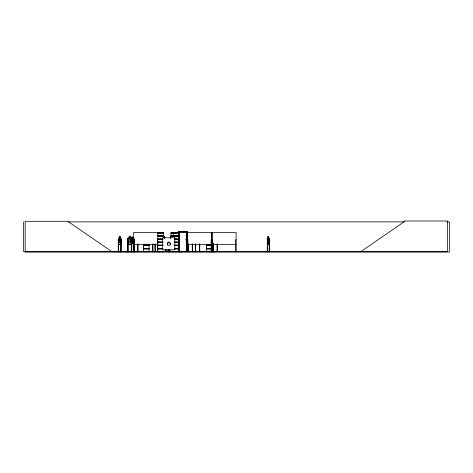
<?xml version="1.0" encoding="UTF-8"?>
<svg xmlns="http://www.w3.org/2000/svg" width="473" height="473" viewBox="0 0 473 473"><rect width="100%" height="100%" fill="white"/><g stroke="black" fill="none" stroke-linecap="round" stroke-linejoin="round"><path stroke-width="0.71" d="M149.161 248.408L143.526 248.408L143.532 247.024M211.738 248.408L206.476 248.408L206.482 247.024M181.857 251.748L170.954 251.559M169.783 249.62L169.706 251.074L168.199 251.074L168.122 249.62M169.127 250.388L168.82 250.211L168.991 250.477M173.201 251.642L173.183 251.317M206.482 251.559L215.434 251.719L206.465 251.748M269.096 244.204L269.338 242.773M269.113 244.251L269.107 238.274M265.282 251.719L271.461 251.53L265.288 251.695M265.288 251.53L271.461 251.53M269.131 251.748L269.551 251.317M269.238 251.719L269.178 239.705L269.515 239.705L269.539 251.754M118.646 244.251L120.786 244.251L121.064 242.773L121.094 238.794L120.16 238.274L120.195 236.79L119.261 236.79L119.291 238.321M120.786 244.251L121.094 242.779M209.208 251.719L216.989 251.441M213.104 251.719L213.163 243.956M122.814 251.719L116.459 251.754M131.293 244.251L131.778 242.779M126.622 251.725L128.437 251.512M169.783 251.53L168.086 251.506M133.102 251.506L134.545 251.754L133.067 251.719M133.623 251.512L133.682 232.379L157.787 232.379L157.822 251.754M148.469 251.719L148.51 251.317M181.106 251.719L181.141 251.317M187.178 251.731L187.213 231.581L178.605 231.581L178.628 251.506M211.673 251.382L211.673 251.754L211.567 232.379L187.456 232.379L187.391 251.754L187.332 231.468L178.492 231.468L178.492 251.754M187.947 251.725L187.911 251.317M236.145 251.754L236.116 232.379L212.005 232.379L211.869 251.731L211.886 239.705L212.412 239.705L212.412 251.754M269.155 244.251L267.422 244.251L267.204 238.8L267.434 238.274L267.966 238.274M267.215 251.754L267.476 238.274M118.404 251.754L118.404 238.8L118.652 238.274L119.302 238.274M118.404 238.8L118.693 238.274M158.006 242.158L162.836 242.3M127.621 251.754L127.669 238.8L128.106 238.274L129.052 238.274L129.034 236.79L130.418 236.79L130.371 238.321L131.051 238.818L131.051 241.585L130.371 242.773L129.099 242.773L128.419 241.585L128.419 238.818L129.099 238.321L129.099 236.837L130.371 236.837M131.311 244.251L128.094 244.251L127.692 238.8L128.124 238.274M167.702 251.748L167.826 250.773L167.998 251.4M168.098 251.748L168.24 251.648M169.813 251.742L169.523 251.748M149.166 251.642L143.508 251.748M206.441 251.66L206.476 248.964L211.738 248.964M360.627 251.754L404.048 221.872L404.048 220.992L447.464 220.992L447.464 251.754L23.65 251.754L23.65 221.872M131.831 238.942L131.122 237.653L132.363 236.92L133.037 238.28L133.883 238.345M131.204 237.671L132.345 236.985L133.025 238.28M133.853 237.736L131.896 238.96L131.139 237.653M185.995 239.645C185.676 240.887 186.734 239.066 185.818 239.959M169.961 251.748L170.085 250.773L169.908 251.4M170.227 251.754L167.95 251.742M154.854 251.725L154.961 243.956M188.112 251.725L188.177 251.317M195.207 251.725L195.272 251.317M68.041 221.872L404.273 221.872M447.133 221.872L449.35 221.872L449.35 252.008L25.175 252.008L25.175 221.305L68.597 221.305L68.597 221.872L112.012 251.754M158.012 232.817L163.664 232.817M170.942 232.817L178.481 232.817M211.283 232.811L212.123 232.817M158.012 232.917L163.664 232.917L163.652 235.601L158.017 235.601M178.481 232.917L170.942 232.923L170.954 235.601L173.035 235.601M211.295 232.923L212.123 232.917M158.023 233.094L163.652 233.094M170.954 233.094L173.041 233.094M173.219 233.094L178.469 233.094M211.277 233.094L211.733 233.094M178.475 235.601L173.213 235.601L173.213 232.929M211.289 235.601L211.738 235.601M157.982 235.791L163.699 235.791M170.907 235.791L173.023 235.791M173.171 235.791L178.51 235.791M211.319 235.791L211.774 235.791M157.982 235.962L163.699 235.962M170.907 235.962L173.023 235.962M173.171 235.962L178.51 235.962M211.319 235.962L211.774 235.962M158.017 236.157L163.658 236.157M170.948 236.157L173.035 236.157M173.213 236.157L178.475 236.157M211.289 236.157L211.738 236.157M163.256 236.79L164.734 236.79L164.734 238.274M170.41 236.79L170.428 238.274M267.919 236.79L268.682 236.79L268.977 238.818L268.617 242.773L267.949 242.773L267.588 241.585L267.966 236.79M119.291 236.837L120.166 236.837M163.303 236.837L164.687 236.837L164.687 238.321M267.949 236.837L268.658 236.837M130.394 238.274L131.299 238.274M268.64 238.274L269.149 238.274M118.664 238.321L120.763 238.321M128.124 238.321L131.281 238.321L131.736 238.818M267.44 238.321L269.137 238.321M121.053 238.794L121.023 251.754M133.93 238.794L133.954 251.754M269.362 238.794L269.379 251.754M158.017 238.924L162.83 238.924M174.62 238.924L178.475 238.924M211.289 238.924L211.738 238.924M157.982 239.119L162.86 239.119M174.602 239.119L178.51 239.119M211.319 239.119L211.774 239.119M157.982 239.291L162.86 239.291M174.602 239.291L178.51 239.291M211.319 239.291L211.774 239.291M158.017 239.486L162.83 239.486M174.62 239.486L178.475 239.486M211.289 239.486L211.738 239.486M120.65 239.705L121.023 239.705M127.586 239.705L128.023 239.705L128.094 251.506M131.713 239.705L131.275 239.705L131.299 251.754L131.34 239.705M133.682 239.705L134.279 239.705M157.787 239.705L157.379 239.705L157.426 251.754M187.456 239.705L187.864 239.705L187.864 251.754M211.567 239.705L211.153 239.705L211.153 251.754M236.116 239.705L235.708 239.705L235.749 251.754M267.233 239.705L267.57 239.705M178.469 242.081L174.626 242.081L178.481 242.158M211.277 242.081L211.733 242.081L211.295 242.158M174.62 242.3L178.481 242.3M211.283 242.271L211.744 242.3M158.012 242.401L162.836 242.401M174.62 242.413L178.481 242.413M211.295 242.413L211.744 242.401M158.023 242.572L162.83 242.572M174.626 242.572L178.469 242.572M211.277 242.572L211.733 242.572M118.368 242.779L118.682 244.251M127.692 242.779L128.094 244.251M267.204 242.779L267.47 244.251M120.763 244.204L118.664 244.204L118.433 242.773M128.124 244.204L131.281 244.204M267.44 244.204L269.137 244.204M133.682 244.435L157.787 244.435M187.456 244.435L211.567 244.435M212.005 244.435L236.116 244.435M143.526 245.079L149.161 245.079M158.017 245.079L162.83 245.079M174.62 245.079L178.475 245.079M206.476 245.079L211.738 245.079M143.485 245.274L149.202 245.274M157.982 245.274L162.86 245.274M174.602 245.274L178.51 245.274M206.441 245.274L211.774 245.274M143.485 245.446L149.202 245.446M157.982 245.446L162.86 245.446M174.602 245.446L178.51 245.446M206.441 245.446L211.774 245.446M149.161 245.635L143.526 245.635L143.526 248.408M158.017 245.635L162.83 245.635M174.62 245.635L178.475 245.635M211.738 245.635L206.476 245.635L206.476 248.408M158.017 248.408L162.83 248.408M174.62 248.408L178.475 248.408M143.485 248.597L149.202 248.597M157.982 248.597L162.86 248.597M174.602 248.597L178.51 248.597M206.441 248.597L211.774 248.597M143.485 248.768L149.202 248.768M157.982 248.768L162.86 248.768M174.602 248.768L178.51 248.768M206.441 248.768L211.774 248.768M149.161 248.964L143.526 248.964L143.526 251.636M158.017 248.964L162.83 248.964M174.62 248.964L178.475 248.964M120.621 251.317L121.058 251.317M128.065 251.317L127.539 251.317L127.539 251.754M131.234 251.317L131.76 251.317M133.634 251.317L134.326 251.317M158.094 251.382L148.605 251.317L148.605 251.754M163.096 251.382L173.567 251.382M187.409 251.317L212.46 251.317L212.46 251.754M213.542 251.317L212.968 251.317L212.986 251.754L213.016 243.956M216.989 251.317L217.533 251.695M236.163 251.317L235.66 251.317L235.66 251.754M267.198 251.317L267.606 251.317M114.259 251.506L112.657 251.754M116.263 251.506L124.003 251.506M146.116 251.506L147.718 251.506M148.894 251.506L147.836 251.754M148.995 251.506L154.038 251.754M154.352 251.506L160.17 251.754M160.507 251.506L162.056 251.506M185.162 251.441L162.198 251.441L162.198 251.754M188.68 251.441L192.192 251.441M192.517 251.506L193.924 251.754M194.255 251.506L199.287 251.441M202.462 251.506L204.271 251.754M116.441 251.53L122.809 251.53M143.532 251.559L149.155 251.559M158.023 251.559L163.652 251.559M126.652 251.695L128.396 251.506M130.897 251.725L132.694 251.506L130.838 251.754M124.31 251.754L138.867 251.719M163.664 251.636L158.006 251.748L157.834 251.317M170.919 251.742L186.669 251.695L186.687 232.113L179.137 232.113L179.137 251.754M166.26 251.719L166.218 251.317M159.685 251.748L159.602 251.382M153.075 251.719L153.033 251.317M137.608 251.725L137.608 251.317L138.134 251.317L138.134 251.754M133.977 242.832L132.807 242.164L131.837 240.355M211.532 251.719L211.472 251.317M131.281 238.274L131.778 238.794L131.713 251.754L131.654 239.705M134.243 240.515L133.274 238.711L132.127 239.391L133.421 241.798M131.825 241.845L133.782 244.653L131.766 241.863M269.096 238.321L269.338 238.818M267.612 251.731L267.57 243.956M269.32 243.956L269.297 251.754M267.428 239.705L267.493 251.754M267.369 239.705L267.369 251.754M236.068 251.317L236.068 251.754M217.444 243.956L217.397 251.754M217.083 251.317L217.083 251.754M217.036 243.956L216.989 251.754M213.506 243.956L213.506 251.754M213.424 243.956L213.471 251.754M213.37 243.956L213.376 251.754M213.299 243.956L213.276 251.754M212.046 232.379L212.052 251.754M211.336 251.317L211.36 251.754M211.271 251.317L211.33 251.754M211.112 251.317L211.112 251.754M202.113 251.754L200.381 251.754M199.742 243.956L199.789 251.754M199.695 251.317L199.695 251.754M199.334 243.956L199.381 251.754M199.287 251.317L199.287 251.754M195.775 251.317L195.775 251.754M195.727 243.956L195.68 251.754M195.319 243.956L195.319 251.754M192.647 243.956L192.612 251.754M192.6 251.317L192.541 251.754M192.239 243.956L192.286 251.754M192.192 251.317L192.192 251.754M190.359 251.382L190.359 251.754M189.738 251.382L189.738 251.754M188.68 251.317L188.68 251.754M188.632 243.956L188.585 251.754M188.224 243.956L188.272 251.754M187.503 251.317L187.503 251.754M186.74 251.754L186.74 232.06L179.084 232.06L179.084 251.754M185.664 251.317L185.664 251.754M185.57 251.317L185.57 251.754M185.256 251.317L185.256 251.754M185.209 251.317L185.162 251.754M181.644 251.754L181.597 251.317L181.549 251.754M181.236 251.317L181.189 251.754M179.716 251.317L179.716 251.754M179.669 251.317L179.669 251.754M179.515 251.317L179.509 251.754L179.468 251.317M179.267 251.382L179.267 251.754M175.802 251.754L175.773 251.317L175.755 251.754M173.254 251.317L173.207 251.754M173.094 251.317L173.1 251.754M172.805 251.754L172.828 251.317L172.728 251.754M170.688 237.085L170.688 237.582M170.457 236.837L170.475 238.321M169.429 251.317L169.446 251.754L169.08 251.275L169.139 251.754M169.346 251.754L169.299 250.081L168.607 250.081L168.607 251.4M169.021 251.317L168.956 251.506M168.199 241.809L168.199 242.891A1.508 1.508 0 0 0 167.891 245.262M166.171 249.632L166.124 251.754M165.763 249.632L165.716 251.754M162.103 251.317L162.103 251.754M161.79 251.317L161.79 251.754L161.742 251.317M159.436 251.317L159.436 251.754M159.342 251.317L159.342 251.754M159.029 251.317L159.029 251.754M158.981 251.317L158.934 251.754M158.792 251.382L158.751 251.754M157.332 251.317L157.332 251.754M155.369 243.956L155.416 251.754M155.321 251.317L155.321 251.754M155.008 251.317L155.008 251.754M152.986 243.956L152.939 251.754M152.625 251.317L152.625 251.754M152.578 243.956L152.531 251.754M149.131 251.382L149.137 251.754M148.965 243.956L149.013 251.754M148.918 251.317L148.894 251.754M148.321 251.382L148.339 251.754M138.086 243.956L138.086 251.754M137.98 251.317L137.986 251.754M137.755 251.317L137.761 251.754M137.649 243.956L137.655 251.754M134.279 243.956L134.326 251.754L134.231 243.956M134.09 239.705L134.166 251.754M133.989 238.818L133.989 242.773M134.042 251.317L134.042 251.754M133.841 239.705L133.877 251.754M133.729 251.317L133.753 251.754M131.589 251.317L131.6 251.754M127.958 239.705L127.905 251.754M127.71 251.317L127.698 251.754M120.899 239.705L120.899 251.754M120.775 239.705L120.834 251.754M120.751 251.317L120.704 251.754M120.65 243.956L120.621 251.754M120.16 236.79L120.166 238.321L120.615 238.818L120.615 241.585L120.166 242.773L119.332 242.773L118.883 241.585L119.302 236.79M118.433 238.824L118.492 251.754M118.215 251.754L118.226 239.705L118.599 239.705L118.599 251.754L118.628 251.317L118.191 251.317L118.191 251.754M115.968 251.754L114.561 251.754M169.706 242.891A1.508 1.508 0 0 1 170.256 244.955M167.288 243.441L167.247 243.832A1.508 1.508 0 0 0 168.406 245.256L168.796 245.292A1.508 1.508 0 0 0 170.221 244.139L170.256 243.743A1.508 1.508 0 0 0 169.103 242.324L168.707 242.282A1.508 1.508 0 0 0 167.288 243.441M132.257 237.322L131.524 237.765L131.754 238.191L132.487 237.753L132.257 237.322M120.018 237.085L119.48 237.085L119.48 237.582L120.018 237.582L120.018 237.085M130.146 237.085L129.324 237.085L129.324 237.582L130.146 237.582L130.146 237.085M164.438 237.085L163.552 237.085L163.552 237.582L164.438 237.582L164.438 237.085M268.498 237.085L268.067 237.085L268.067 237.582L268.498 237.582L268.498 237.085M174.779 237.759L162.724 237.759L162.724 249.815L174.779 249.815L174.779 237.759M120.166 238.818L119.332 238.818L119.332 241.585L120.166 241.585L120.166 238.818M130.371 238.818L129.099 238.818L129.099 241.585L130.371 241.585L130.371 238.818M268.617 238.818L267.949 238.818L267.949 241.585L268.617 241.585L268.617 238.818M162.83 242.081L158.023 242.081L162.836 242.152M176.003 251.754L175.98 251.317L175.956 251.754"/></g></svg>
